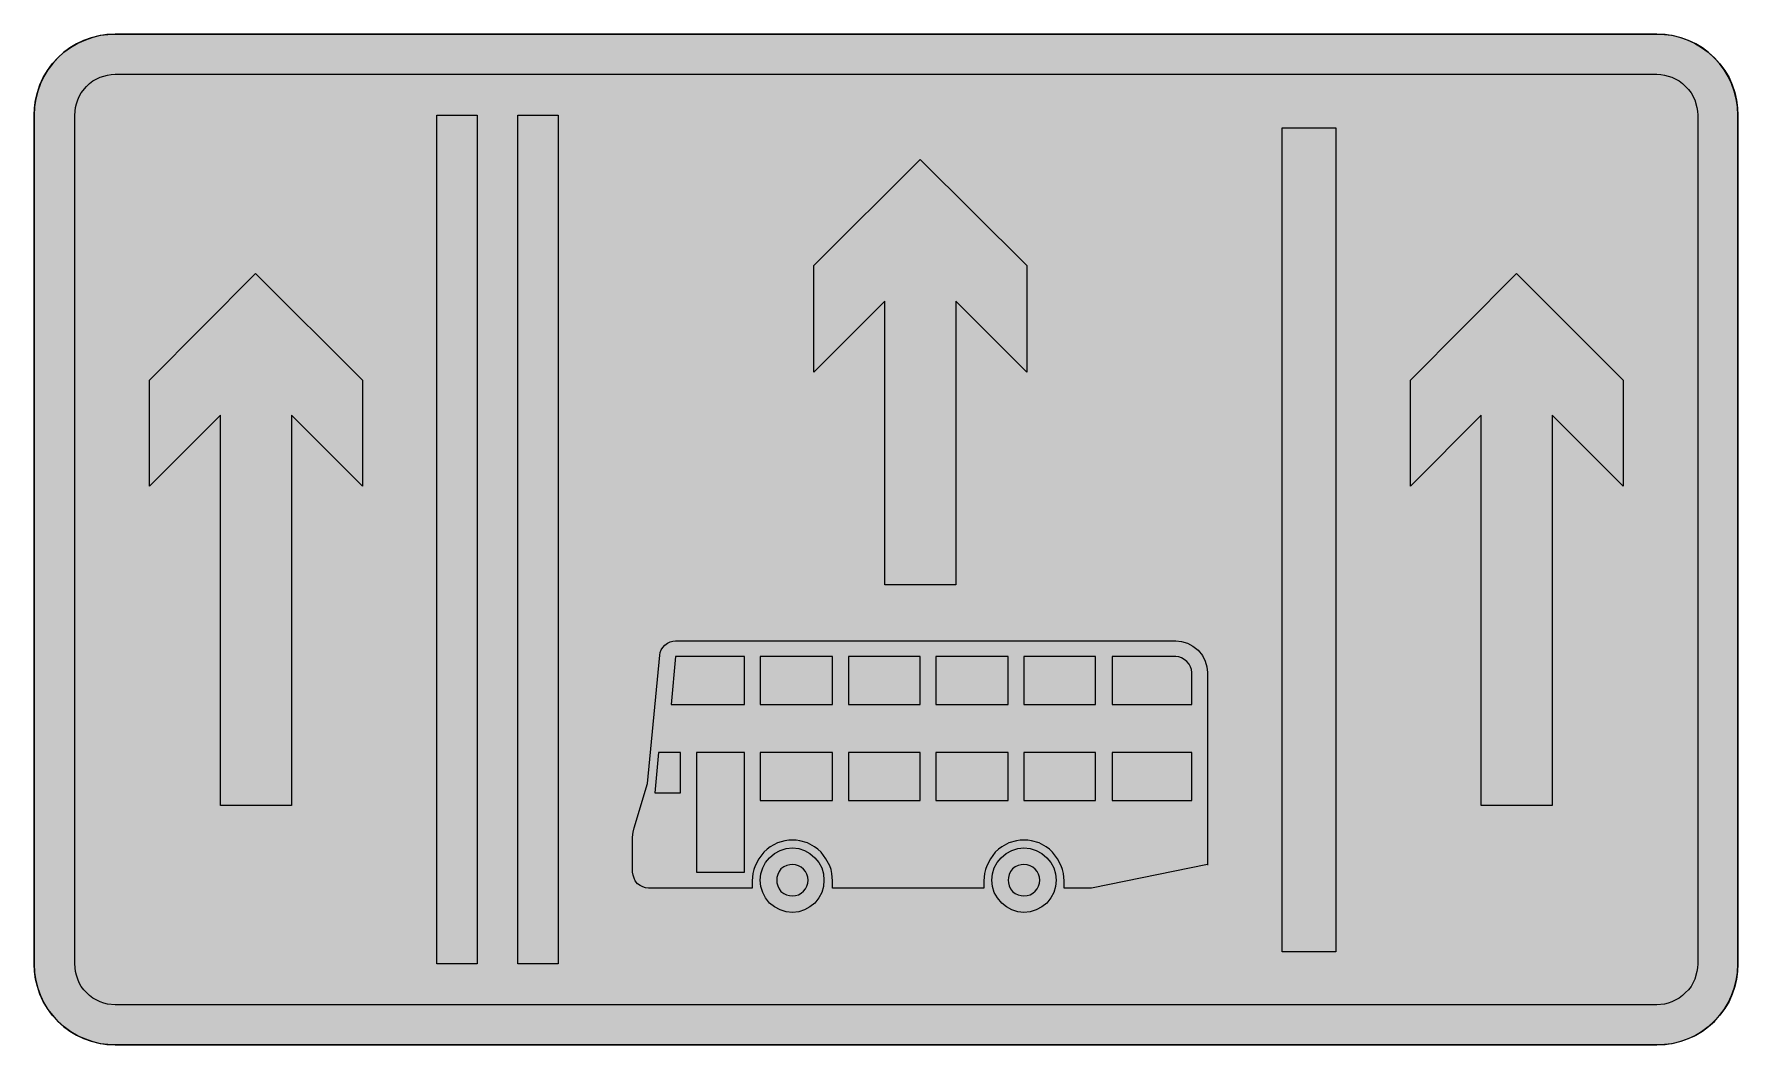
# Model space of a CAD drawing. Header units: metres. Extents: x 71 to 499, y 9 to 263.
import ezdxf

# ---------------------------------------------------------------- set-up
doc = ezdxf.new("R2010")
doc.units = ezdxf.units.M
for name, color, linetype, true_color in [('FILL_BLUE_0000FF', 7, 'Continuous', 0x0000ff), ('FILL_WHITE_FFFFFF', 7, 'Continuous', 0xffffff), ('STROKE_BLUE_0000FF', 7, 'Continuous', 0x0000ff), ('STROKE_WHITE_FFFFFF', 7, 'Continuous', 0xffffff)]:
    doc.layers.add(name, color=color, linetype=linetype, true_color=true_color)

msp = doc.modelspace()

# ---------------------------------------------------------------- hatches: boundary and pattern name
at = {"layer": 'FILL_BLUE_0000FF', "true_color": 0x0000ff}
h = msp.add_hatch(color=7, dxfattribs=at)
h.dxf.hatch_style = 1
h.paths.add_polyline_path([(479.38, 252.84), (480.33, 252.67), (482.22, 252.18), (484.06, 251.21), (484.9, 250.59), (485.64, 249.84), (486.39, 249.03), (487.01, 248.2), (487.98, 246.42), (488.47, 244.53), (488.64, 243.58), (488.7, 242.64), (488.7, 29.34), (488.64, 28.39), (488.47, 27.45), (487.98, 25.56), (487.01, 23.71), (486.39, 22.88), (485.64, 22.14), (484.9, 21.39), (484.06, 20.77), (482.22, 19.8), (481.27, 19.46), (480.33, 19.24), (478.44, 19.08), (91.26, 19.08), (89.37, 19.24), (88.42, 19.46), (87.48, 19.8), (85.7, 20.77), (84.87, 21.39), (84.06, 22.14), (83.39, 22.88), (82.78, 23.71), (82.26, 24.62), (81.9, 25.56), (81.56, 26.5), (81.34, 27.45), (81.18, 29.34), (81.18, 242.64), (81.34, 244.53), (81.56, 245.47), (81.9, 246.42), (82.26, 247.33), (82.78, 248.2), (84.06, 249.84), (84.87, 250.59), (85.7, 251.21), (87.48, 252.18), (89.37, 252.67), (90.31, 252.84), (91.26, 252.9), (478.44, 252.9), (479.38, 252.84)])
at = {"layer": 'FILL_WHITE_FFFFFF', "true_color": 0xffffff}
h = msp.add_hatch(color=7, dxfattribs=at)
h.dxf.hatch_style = 1
h.paths.add_polyline_path([(91.26, 9), (89.47, 9.07), (87.64, 9.31), (85.77, 9.76), (83.88, 10.44), (82, 11.24), (80.17, 12.28), (78.44, 13.53), (76.86, 14.94), (75.47, 16.49), (74.27, 18.16), (73.24, 19.93), (72.36, 21.78), (71.76, 23.67), (71.3, 25.56), (71.02, 27.45), (70.92, 29.34), (70.92, 242.64), (71.02, 244.45), (71.3, 246.35), (71.76, 248.28), (72.36, 250.2), (73.24, 252.05), (74.27, 253.82), (75.47, 255.49), (76.86, 257.04), (78.41, 258.43), (80.1, 259.63), (81.92, 260.66), (83.88, 261.54), (85.77, 262.22), (87.64, 262.66), (89.47, 262.91), (91.26, 262.98), (478.44, 262.98), (480.33, 262.91), (482.22, 262.66), (484.11, 262.22), (486, 261.54), (487.85, 260.66), (489.62, 259.63), (491.29, 258.43), (492.84, 257.04), (494.25, 255.49), (495.49, 253.82), (496.54, 252.05), (497.34, 250.2), (498.02, 248.28), (498.46, 246.35), (498.71, 244.45), (498.78, 242.64), (498.78, 29.34), (498.71, 27.45), (498.46, 25.56), (498.02, 23.67), (497.34, 21.78), (496.54, 19.93), (495.49, 18.16), (494.25, 16.49), (492.84, 14.94), (491.29, 13.53), (489.62, 12.28), (487.85, 11.24), (486, 10.44), (484.11, 9.76), (482.22, 9.31), (480.33, 9.07), (478.44, 9), (91.26, 9)])
h = msp.add_hatch(color=7, dxfattribs=at)
h.dxf.hatch_style = 1
h.paths.add_polyline_path([(182.16, 242.64), (182.16, 29.34), (172.08, 29.34), (172.08, 242.64), (182.16, 242.64)])
h = msp.add_hatch(color=7, dxfattribs=at)
h.dxf.hatch_style = 1
h.paths.add_polyline_path([(202.5, 242.64), (202.5, 29.34), (192.42, 29.34), (192.42, 242.64), (202.5, 242.64)])
h = msp.add_hatch(color=7, dxfattribs=at)
h.dxf.hatch_style = 1
h.paths.add_polyline_path([(397.8, 239.4), (397.8, 32.4), (384.3, 32.4), (384.3, 239.4), (397.8, 239.4)])
h = msp.add_hatch(color=7, dxfattribs=at)
h.dxf.hatch_style = 1
h.paths.add_polyline_path([(320.22, 178.02), (302.4, 195.84), (302.4, 124.56), (284.58, 124.56), (284.58, 195.84), (266.76, 178.02), (266.76, 204.84), (293.4, 231.48), (320.22, 204.84), (320.22, 178.02)])
h = msp.add_hatch(color=7, dxfattribs=at)
h.dxf.hatch_style = 1
h.paths.add_polyline_path([(126.54, 202.86), (153.36, 176.04), (153.36, 149.4), (135.54, 167.22), (135.54, 69.12), (117.72, 69.12), (117.72, 167.22), (99.9, 149.4), (99.9, 176.04), (126.54, 202.86)])
h = msp.add_hatch(color=7, dxfattribs=at)
h.dxf.hatch_style = 1
h.paths.add_polyline_path([(469.98, 149.4), (452.16, 167.22), (452.16, 69.12), (434.34, 69.12), (434.34, 167.22), (416.52, 149.4), (416.52, 176.04), (443.16, 202.86), (469.98, 176.04), (469.98, 149.4)])
h = msp.add_hatch(color=7, dxfattribs=at)
h.dxf.hatch_style = 1
h.paths.add_polyline_path([(319.5, 60.48), (318.55, 60.42), (317.61, 60.25), (315.72, 59.76), (313.94, 58.79), (313.11, 58.17), (312.3, 57.42), (311.08, 55.78), (310.14, 54), (309.8, 53.05), (309.58, 52.11), (309.42, 50.22), (309.42, 48.42), (271.44, 48.42), (271.44, 50.22), (271.28, 52.11), (271.06, 53.05), (270.72, 54), (269.77, 55.78), (268.56, 57.42), (267.75, 58.17), (266.92, 58.79), (265.14, 59.76), (263.25, 60.25), (262.3, 60.42), (261.36, 60.48), (260.41, 60.42), (259.47, 60.25), (257.58, 59.76), (255.8, 58.79), (254.97, 58.17), (254.16, 57.42), (252.94, 55.78), (252, 54), (251.66, 53.05), (251.44, 52.11), (251.28, 50.22), (251.28, 48.42), (225.18, 48.42), (224.48, 48.49), (223.76, 48.69), (223.08, 49.03), (222.48, 49.5), (221.89, 50.22), (221.58, 50.94), (221.33, 51.66), (221.22, 52.38), (221.22, 61.2), (221.33, 62.44), (221.58, 63.54), (225, 74.7), (228.06, 106.92), (228.16, 107.59), (228.42, 108.25), (228.82, 108.87), (229.32, 109.44), (229.99, 109.91), (230.67, 110.25), (231.34, 110.45), (232.02, 110.52), (357.66, 110.52), (359.06, 110.38), (360.52, 109.96), (361.94, 109.23), (363.24, 108.18), (364.29, 106.88), (365.02, 105.46), (365.44, 104), (365.58, 102.6), (365.58, 54.36), (336.42, 48.42), (329.58, 48.42), (329.58, 50.22), (329.42, 52.11), (329.2, 53.05), (328.86, 54), (327.91, 55.78), (326.7, 57.42), (325.89, 58.17), (325.06, 58.79), (323.28, 59.76), (321.39, 60.25), (320.44, 60.42), (319.5, 60.48)])
h.paths.add_polyline_path([(361.62, 70.38), (361.62, 82.44), (341.64, 82.44), (341.64, 70.38), (361.62, 70.38)], flags=16)
h.paths.add_polyline_path([(319.5, 70.38), (337.5, 70.38), (337.5, 82.44), (319.5, 82.44), (319.5, 70.38)], flags=16)
h.paths.add_polyline_path([(297.36, 82.44), (297.36, 70.38), (315.54, 70.38), (315.54, 82.44), (297.36, 82.44)], flags=16)
h.paths.add_polyline_path([(293.4, 82.44), (275.4, 82.44), (275.4, 70.38), (293.4, 70.38), (293.4, 82.44)], flags=16)
h.paths.add_polyline_path([(271.44, 70.38), (271.44, 82.44), (253.26, 82.44), (253.26, 70.38), (271.44, 70.38)], flags=16)
h.paths.add_polyline_path([(237.24, 52.38), (249.3, 52.38), (249.3, 82.44), (237.24, 82.44), (237.24, 52.38)], flags=16)
h.paths.add_polyline_path([(226.8, 72.36), (233.28, 72.36), (233.28, 82.44), (227.7, 82.44), (226.8, 72.36)], flags=16)
h.paths.add_polyline_path([(232.02, 106.56), (230.94, 94.5), (249.3, 94.5), (249.3, 106.56), (232.02, 106.56)], flags=16)
h.paths.add_polyline_path([(271.44, 94.5), (271.44, 106.56), (253.26, 106.56), (253.26, 94.5), (271.44, 94.5)], flags=16)
h.paths.add_polyline_path([(275.4, 94.5), (293.4, 94.5), (293.4, 106.56), (275.4, 106.56), (275.4, 94.5)], flags=16)
h.paths.add_polyline_path([(297.36, 106.56), (297.36, 94.5), (315.54, 94.5), (315.54, 106.56), (297.36, 106.56)], flags=16)
h.paths.add_polyline_path([(319.5, 94.5), (337.5, 94.5), (337.5, 106.56), (319.5, 106.56), (319.5, 94.5)], flags=16)
h.paths.add_polyline_path([(361.55, 103.3), (361.33, 104.02), (360.94, 104.7), (360.36, 105.3), (359.76, 105.88), (359.08, 106.27), (358.36, 106.49), (357.66, 106.56), (341.64, 106.56), (341.64, 94.5), (361.62, 94.5), (361.62, 102.6), (361.55, 103.3)], flags=16)
h = msp.add_hatch(color=7, dxfattribs=at)
h.dxf.hatch_style = 1
h.paths.add_polyline_path([(268.72, 47.32), (267.99, 45.92), (266.94, 44.64), (265.76, 43.67), (264.42, 42.93), (262.94, 42.46), (261.36, 42.3), (259.78, 42.46), (258.28, 42.93), (256.88, 43.67), (255.6, 44.64), (254.63, 45.92), (253.89, 47.32), (253.42, 48.82), (253.26, 50.4), (253.42, 51.98), (253.89, 53.46), (254.63, 54.8), (255.6, 55.98), (256.88, 57.06), (258.28, 57.85), (259.78, 58.33), (261.36, 58.5), (262.94, 58.33), (264.42, 57.85), (265.76, 57.06), (266.94, 55.98), (267.99, 54.8), (268.72, 53.46), (269.14, 51.98), (269.28, 50.4), (269.14, 48.82), (268.72, 47.32)])
h.paths.add_polyline_path([(265, 51.93), (264.64, 52.6), (264.15, 53.19), (263.56, 53.68), (262.89, 54.04), (262.15, 54.28), (261.36, 54.36), (260.66, 54.29), (259.92, 54.09), (259.18, 53.75), (258.48, 53.28), (258.01, 52.58), (257.67, 51.84), (257.47, 51.1), (257.4, 50.4), (257.47, 49.7), (257.67, 48.96), (258.01, 48.22), (258.48, 47.52), (259.16, 47.05), (259.85, 46.71), (260.58, 46.51), (261.36, 46.44), (262.15, 46.52), (262.89, 46.75), (263.56, 47.12), (264.15, 47.61), (264.64, 48.2), (265, 48.87), (265.24, 49.61), (265.32, 50.4), (265.24, 51.19), (265, 51.93)], flags=16)
h = msp.add_hatch(color=7, dxfattribs=at)
h.dxf.hatch_style = 1
h.paths.add_polyline_path([(326.97, 47.32), (326.23, 45.92), (325.26, 44.64), (323.98, 43.67), (322.58, 42.93), (321.08, 42.46), (319.5, 42.3), (317.92, 42.46), (316.44, 42.93), (315.1, 43.67), (313.92, 44.64), (312.84, 45.92), (312.05, 47.32), (311.57, 48.82), (311.4, 50.4), (311.56, 51.98), (312.03, 53.46), (312.77, 54.8), (313.74, 55.98), (315.02, 57.06), (316.42, 57.85), (317.92, 58.33), (319.5, 58.5), (321.08, 58.33), (322.58, 57.85), (323.98, 57.06), (325.26, 55.98), (326.23, 54.8), (326.97, 53.46), (327.44, 51.98), (327.6, 50.4), (327.44, 48.82), (326.97, 47.32)])
h.paths.add_polyline_path([(323.14, 51.93), (322.78, 52.6), (322.29, 53.19), (321.7, 53.68), (321.03, 54.04), (320.29, 54.28), (319.5, 54.36), (318.8, 54.29), (318.06, 54.09), (317.32, 53.75), (316.62, 53.28), (316.15, 52.58), (315.81, 51.84), (315.61, 51.1), (315.54, 50.4), (315.61, 49.7), (315.81, 48.96), (316.15, 48.22), (316.62, 47.52), (317.32, 47.05), (318.06, 46.71), (318.8, 46.51), (319.5, 46.44), (320.29, 46.52), (321.03, 46.75), (321.7, 47.12), (322.29, 47.61), (322.78, 48.2), (323.14, 48.87), (323.38, 49.61), (323.46, 50.4), (323.38, 51.19), (323.14, 51.93)], flags=16)

# ---------------------------------------------------------------- linework, layer by layer
at = {"layer": 'FILL_BLUE_0000FF', "lineweight": 0, "true_color": 0x0000ff}
msp.add_lwpolyline([(479.38, 252.84), (480.33, 252.67), (482.22, 252.18), (484.06, 251.21), (484.9, 250.59), (485.64, 249.84), (486.39, 249.03), (487.01, 248.2), (487.98, 246.42), (488.47, 244.53), (488.64, 243.58), (488.7, 242.64), (488.7, 29.34), (488.64, 28.39), (488.47, 27.45), (487.98, 25.56), (487.01, 23.71), (486.39, 22.88), (485.64, 22.14), (484.9, 21.39), (484.06, 20.77), (482.22, 19.8), (481.27, 19.46), (480.33, 19.24), (478.44, 19.08), (91.26, 19.08), (89.37, 19.24), (88.42, 19.46), (87.48, 19.8), (85.7, 20.77), (84.87, 21.39), (84.06, 22.14), (83.39, 22.88), (82.78, 23.71), (82.26, 24.62), (81.9, 25.56), (81.56, 26.5), (81.34, 27.45), (81.18, 29.34), (81.18, 242.64), (81.34, 244.53), (81.56, 245.47), (81.9, 246.42), (82.26, 247.33), (82.78, 248.2), (84.06, 249.84), (84.87, 250.59), (85.7, 251.21), (87.48, 252.18), (89.37, 252.67), (90.31, 252.84), (91.26, 252.9), (478.44, 252.9)], close=True, dxfattribs=at)
at = {"layer": 'FILL_WHITE_FFFFFF', "lineweight": 0, "true_color": 0xffffff}
for points in [[(91.26, 9), (89.47, 9.07), (87.64, 9.31), (85.77, 9.76), (83.88, 10.44), (82, 11.24), (80.17, 12.28), (78.44, 13.53), (76.86, 14.94), (75.47, 16.49), (74.27, 18.16), (73.24, 19.93), (72.36, 21.78), (71.76, 23.67), (71.3, 25.56), (71.02, 27.45), (70.92, 29.34), (70.92, 242.64), (71.02, 244.45), (71.3, 246.35), (71.76, 248.28), (72.36, 250.2), (73.24, 252.05), (74.27, 253.82), (75.47, 255.49), (76.86, 257.04), (78.41, 258.43), (80.1, 259.63), (81.92, 260.66), (83.88, 261.54), (85.77, 262.22), (87.64, 262.66), (89.47, 262.91), (91.26, 262.98), (478.44, 262.98), (480.33, 262.91), (482.22, 262.66), (484.11, 262.22), (486, 261.54), (487.85, 260.66), (489.62, 259.63), (491.29, 258.43), (492.84, 257.04), (494.25, 255.49), (495.49, 253.82), (496.54, 252.05), (497.34, 250.2), (498.02, 248.28), (498.46, 246.35), (498.71, 244.45), (498.78, 242.64), (498.78, 29.34), (498.71, 27.45), (498.46, 25.56), (498.02, 23.67), (497.34, 21.78), (496.54, 19.93), (495.49, 18.16), (494.25, 16.49), (492.84, 14.94), (491.29, 13.53), (489.62, 12.28), (487.85, 11.24), (486, 10.44), (484.11, 9.76), (482.22, 9.31), (480.33, 9.07), (478.44, 9)], [(182.16, 242.64), (182.16, 29.34), (172.08, 29.34), (172.08, 242.64)], [(202.5, 242.64), (202.5, 29.34), (192.42, 29.34), (192.42, 242.64)], [(397.8, 239.4), (397.8, 32.4), (384.3, 32.4), (384.3, 239.4)], [(320.22, 178.02), (302.4, 195.84), (302.4, 124.56), (284.58, 124.56), (284.58, 195.84), (266.76, 178.02), (266.76, 204.84), (293.4, 231.48), (320.22, 204.84)], [(126.54, 202.86), (153.36, 176.04), (153.36, 149.4), (135.54, 167.22), (135.54, 69.12), (117.72, 69.12), (117.72, 167.22), (99.9, 149.4), (99.9, 176.04)], [(469.98, 149.4), (452.16, 167.22), (452.16, 69.12), (434.34, 69.12), (434.34, 167.22), (416.52, 149.4), (416.52, 176.04), (443.16, 202.86), (469.98, 176.04)], [(319.5, 60.48), (318.55, 60.42), (317.61, 60.25), (315.72, 59.76), (313.94, 58.79), (313.11, 58.17), (312.3, 57.42), (311.08, 55.78), (310.14, 54), (309.8, 53.05), (309.58, 52.11), (309.42, 50.22), (309.42, 48.42), (271.44, 48.42), (271.44, 50.22), (271.28, 52.11), (271.06, 53.05), (270.72, 54), (269.77, 55.78), (268.56, 57.42), (267.75, 58.17), (266.92, 58.79), (265.14, 59.76), (263.25, 60.25), (262.3, 60.42), (261.36, 60.48), (260.41, 60.42), (259.47, 60.25), (257.58, 59.76), (255.8, 58.79), (254.97, 58.17), (254.16, 57.42), (252.94, 55.78), (252, 54), (251.66, 53.05), (251.44, 52.11), (251.28, 50.22), (251.28, 48.42), (225.18, 48.42), (224.48, 48.49), (223.76, 48.69), (223.08, 49.03), (222.48, 49.5), (221.89, 50.22), (221.58, 50.94), (221.33, 51.66), (221.22, 52.38), (221.22, 61.2), (221.33, 62.44), (221.58, 63.54), (225, 74.7), (228.06, 106.92), (228.16, 107.59), (228.42, 108.25), (228.82, 108.87), (229.32, 109.44), (229.99, 109.91), (230.67, 110.25), (231.34, 110.45), (232.02, 110.52), (357.66, 110.52), (359.06, 110.38), (360.52, 109.96), (361.94, 109.23), (363.24, 108.18), (364.29, 106.88), (365.02, 105.46), (365.44, 104), (365.58, 102.6), (365.58, 54.36), (336.42, 48.42), (329.58, 48.42), (329.58, 50.22), (329.42, 52.11), (329.2, 53.05), (328.86, 54), (327.91, 55.78), (326.7, 57.42), (325.89, 58.17), (325.06, 58.79), (323.28, 59.76), (321.39, 60.25), (320.44, 60.42)], [(232.02, 106.56), (230.94, 94.5), (249.3, 94.5), (249.3, 106.56)], [(271.44, 94.5), (271.44, 106.56), (253.26, 106.56), (253.26, 94.5)], [(275.4, 94.5), (293.4, 94.5), (293.4, 106.56), (275.4, 106.56)], [(297.36, 106.56), (297.36, 94.5), (315.54, 94.5), (315.54, 106.56)], [(319.5, 94.5), (337.5, 94.5), (337.5, 106.56), (319.5, 106.56)], [(361.55, 103.3), (361.33, 104.02), (360.94, 104.7), (360.36, 105.3), (359.76, 105.88), (359.08, 106.27), (358.36, 106.49), (357.66, 106.56), (341.64, 106.56), (341.64, 94.5), (361.62, 94.5), (361.62, 102.6)], [(226.8, 72.36), (233.28, 72.36), (233.28, 82.44), (227.7, 82.44)], [(237.24, 52.38), (249.3, 52.38), (249.3, 82.44), (237.24, 82.44)], [(271.44, 70.38), (271.44, 82.44), (253.26, 82.44), (253.26, 70.38)], [(293.4, 82.44), (275.4, 82.44), (275.4, 70.38), (293.4, 70.38)], [(297.36, 82.44), (297.36, 70.38), (315.54, 70.38), (315.54, 82.44)], [(319.5, 70.38), (337.5, 70.38), (337.5, 82.44), (319.5, 82.44)], [(361.62, 70.38), (361.62, 82.44), (341.64, 82.44), (341.64, 70.38)], [(268.72, 47.32), (267.99, 45.92), (266.94, 44.64), (265.76, 43.67), (264.42, 42.93), (262.94, 42.46), (261.36, 42.3), (259.78, 42.46), (258.28, 42.93), (256.88, 43.67), (255.6, 44.64), (254.63, 45.92), (253.89, 47.32), (253.42, 48.82), (253.26, 50.4), (253.42, 51.98), (253.89, 53.46), (254.63, 54.8), (255.6, 55.98), (256.88, 57.06), (258.28, 57.85), (259.78, 58.33), (261.36, 58.5), (262.94, 58.33), (264.42, 57.85), (265.76, 57.06), (266.94, 55.98), (267.99, 54.8), (268.72, 53.46), (269.14, 51.98), (269.28, 50.4), (269.14, 48.82)], [(326.97, 47.32), (326.23, 45.92), (325.26, 44.64), (323.98, 43.67), (322.58, 42.93), (321.08, 42.46), (319.5, 42.3), (317.92, 42.46), (316.44, 42.93), (315.1, 43.67), (313.92, 44.64), (312.84, 45.92), (312.05, 47.32), (311.57, 48.82), (311.4, 50.4), (311.56, 51.98), (312.03, 53.46), (312.77, 54.8), (313.74, 55.98), (315.02, 57.06), (316.42, 57.85), (317.92, 58.33), (319.5, 58.5), (321.08, 58.33), (322.58, 57.85), (323.98, 57.06), (325.26, 55.98), (326.23, 54.8), (326.97, 53.46), (327.44, 51.98), (327.6, 50.4), (327.44, 48.82)], [(265, 51.93), (264.64, 52.6), (264.15, 53.19), (263.56, 53.68), (262.89, 54.04), (262.15, 54.28), (261.36, 54.36), (260.66, 54.29), (259.92, 54.09), (259.18, 53.75), (258.48, 53.28), (258.01, 52.58), (257.67, 51.84), (257.47, 51.1), (257.4, 50.4), (257.47, 49.7), (257.67, 48.96), (258.01, 48.22), (258.48, 47.52), (259.16, 47.05), (259.85, 46.71), (260.58, 46.51), (261.36, 46.44), (262.15, 46.52), (262.89, 46.75), (263.56, 47.12), (264.15, 47.61), (264.64, 48.2), (265, 48.87), (265.24, 49.61), (265.32, 50.4), (265.24, 51.19)], [(323.14, 51.93), (322.78, 52.6), (322.29, 53.19), (321.7, 53.68), (321.03, 54.04), (320.29, 54.28), (319.5, 54.36), (318.8, 54.29), (318.06, 54.09), (317.32, 53.75), (316.62, 53.28), (316.15, 52.58), (315.81, 51.84), (315.61, 51.1), (315.54, 50.4), (315.61, 49.7), (315.81, 48.96), (316.15, 48.22), (316.62, 47.52), (317.32, 47.05), (318.06, 46.71), (318.8, 46.51), (319.5, 46.44), (320.29, 46.52), (321.03, 46.75), (321.7, 47.12), (322.29, 47.61), (322.78, 48.2), (323.14, 48.87), (323.38, 49.61), (323.46, 50.4), (323.38, 51.19)]]:
    msp.add_lwpolyline(points, close=True, dxfattribs=at)
at = {"layer": 'STROKE_BLUE_0000FF', "lineweight": 0, "true_color": 0x0000ff}
for points in [[(91.26, 262.98), (89.19, 262.87), (87.18, 262.56), (85.24, 262.06), (83.37, 261.37), (81.6, 260.51), (79.92, 259.49), (78.35, 258.31), (76.9, 256.99), (75.59, 255.55), (74.41, 253.98), (73.39, 252.3), (72.53, 250.53), (71.84, 248.66), (71.34, 246.72), (71.03, 244.71), (70.92, 242.64)], [(478.44, 262.98), (91.26, 262.98)], [(498.78, 242.64), (498.68, 244.71), (498.37, 246.72), (497.87, 248.66), (497.2, 250.53), (496.35, 252.3), (495.33, 253.98), (494.17, 255.55), (492.86, 256.99), (491.42, 258.31), (489.86, 259.49), (488.18, 260.51), (486.4, 261.37), (484.53, 262.06), (482.57, 262.56), (480.54, 262.87), (478.44, 262.98)], [(70.92, 242.64), (70.92, 29.34)], [(498.78, 29.34), (498.78, 242.64)], [(70.92, 29.34), (71.03, 27.24), (71.34, 25.21), (71.84, 23.25), (72.53, 21.38), (73.39, 19.6), (74.41, 17.92), (75.59, 16.36), (76.9, 14.92), (78.35, 13.61), (79.92, 12.45), (81.6, 11.43), (83.37, 10.58), (85.24, 9.91), (87.18, 9.41), (89.19, 9.1), (91.26, 9)], [(478.44, 9), (480.54, 9.1), (482.57, 9.41), (484.53, 9.91), (486.4, 10.58), (488.18, 11.43), (489.86, 12.45), (491.42, 13.61), (492.86, 14.92), (494.17, 16.36), (495.33, 17.92), (496.35, 19.6), (497.2, 21.38), (497.87, 23.25), (498.37, 25.21), (498.68, 27.24), (498.78, 29.34)], [(91.26, 9), (478.44, 9)]]:
    msp.add_lwpolyline(points, dxfattribs=at)
at = {"layer": 'STROKE_WHITE_FFFFFF', "lineweight": 0, "true_color": 0xffffff}
msp.add_lwpolyline([(365.58, 54.36), (365.76, 54.36)], dxfattribs=at)

doc.saveas('drawing.dxf')
